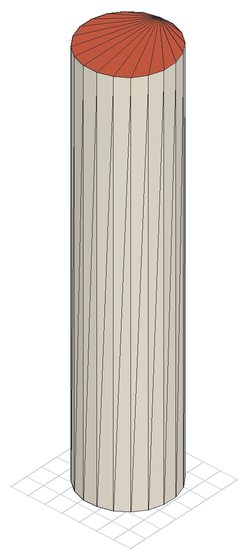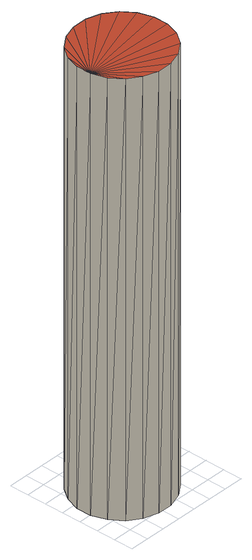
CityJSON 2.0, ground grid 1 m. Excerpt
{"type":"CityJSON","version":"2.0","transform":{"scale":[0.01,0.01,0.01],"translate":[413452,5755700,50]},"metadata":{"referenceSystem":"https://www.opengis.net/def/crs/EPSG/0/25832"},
"CityObjects":{
"building1":{"type":"Building","attributes":{"Geometrietyp2DReferenz":"1000","Gemeindeschluessel":"05515000","function":"51002_1251","roofType":"9999","measuredHeight":23.31},"geometry":[{"type":"Solid","lod":"2","boundaries":[[[[0,1,2]],[[1,3,2]],[[4,5,0]],[[5,1,0]],[[6,7,4]],[[7,5,4]],[[8,9,6]],[[9,7,6]],[[10,11,8]],[[11,9,8]],[[12,13,10]],[[13,11,10]],[[14,15,12]],[[15,13,12]],[[16,17,14]],[[17,15,14]],[[18,19,16]],[[19,17,16]],[[20,21,18]],[[21,19,18]],[[22,23,20]],[[23,21,20]],[[24,25,22]],[[25,23,22]],[[26,27,24]],[[27,25,24]],[[28,29,26]],[[29,27,26]],[[30,31,28]],[[31,29,28]],[[32,33,30]],[[33,31,30]],[[34,35,32]],[[35,33,32]],[[36,37,34]],[[37,35,34]],[[38,39,36]],[[39,37,36]],[[2,3,38]],[[3,39,38]],[[3,1,39]],[[1,5,39]],[[5,7,39]],[[7,9,39]],[[9,11,39]],[[11,13,39]],[[13,15,39]],[[15,17,39]],[[17,19,39]],[[19,21,39]],[[21,23,39]],[[23,25,39]],[[25,27,39]],[[27,29,39]],[[29,31,39]],[[31,33,39]],[[33,35,39]],[[35,37,39]],[[0,2,4]],[[2,38,4]],[[38,36,4]],[[36,34,4]],[[34,32,4]],[[32,30,4]],[[30,28,4]],[[28,26,4]],[[26,24,4]],[[24,22,4]],[[22,20,4]],[[20,18,4]],[[18,16,4]],[[16,14,4]],[[14,12,4]],[[12,10,4]],[[10,8,4]],[[8,6,4]]]],"semantics":{"surfaces":[{"type":"WallSurface"},{"type":"GroundSurface"},{"type":"RoofSurface"}],"values":[[0,0,0,0,0,0,0,0,0,0,0,0,0,0,0,0,0,0,0,0,0,0,0,0,0,0,0,0,0,0,0,0,0,0,0,0,0,0,0,0,1,1,1,1,1,1,1,1,1,1,1,1,1,1,1,1,1,1,2,2,2,2,2,2,2,2,2,2,2,2,2,2,2,2,2,2]]}}]}
},
"vertices":[
[510,374,2430],[510,374,99],[464,438,2430],[464,438,99],[534,300,2430],[534,300,99],[534,222,2430],[534,222,99],[510,147,2430],[510,147,99],[464,84,2430],[464,84,99],[401,38,2430],[401,38,99],[326,14,2430],[326,14,99],[248,14,2430],[248,14,99],[173,38,2430],[173,38,99],[110,84,2430],[110,84,99],[64,147,2430],[64,147,99],[40,222,2430],[40,222,99],[40,300,2430],[40,300,99],[64,374,2430],[64,374,99],[110,438,2430],[110,438,99],[173,483,2430],[173,483,99],[248,508,2430],[248,508,99],[326,508,2430],[326,508,99],[401,483,2430],[401,483,99]
]}
